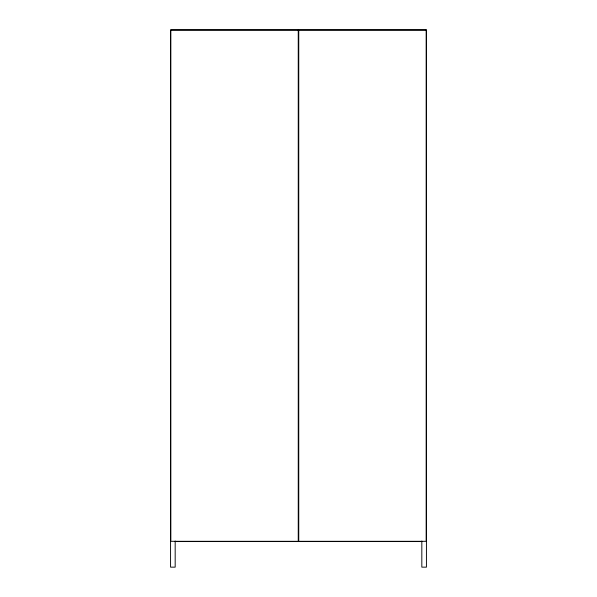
<?xml version="1.0" encoding="UTF-8"?>
<svg xmlns="http://www.w3.org/2000/svg" width="597" height="597" viewBox="0 0 597 597"><rect width="100%" height="100%" fill="white"/><g stroke="black" fill="none" stroke-linecap="round" stroke-linejoin="round"><path stroke-width="0.9" d="M175.175 541.561L421.825 541.561M421.825 541.031L421.825 567.15L426.43 567.15L426.43 29.85L170.57 29.85L170.57 567.15L175.175 567.15L175.175 541.031M298.246 30.104L170.824 30.104L170.824 541.307L298.246 541.307L298.246 30.104M426.176 30.104L298.754 30.104L298.754 541.307L426.176 541.307L426.176 30.104"/></g></svg>
